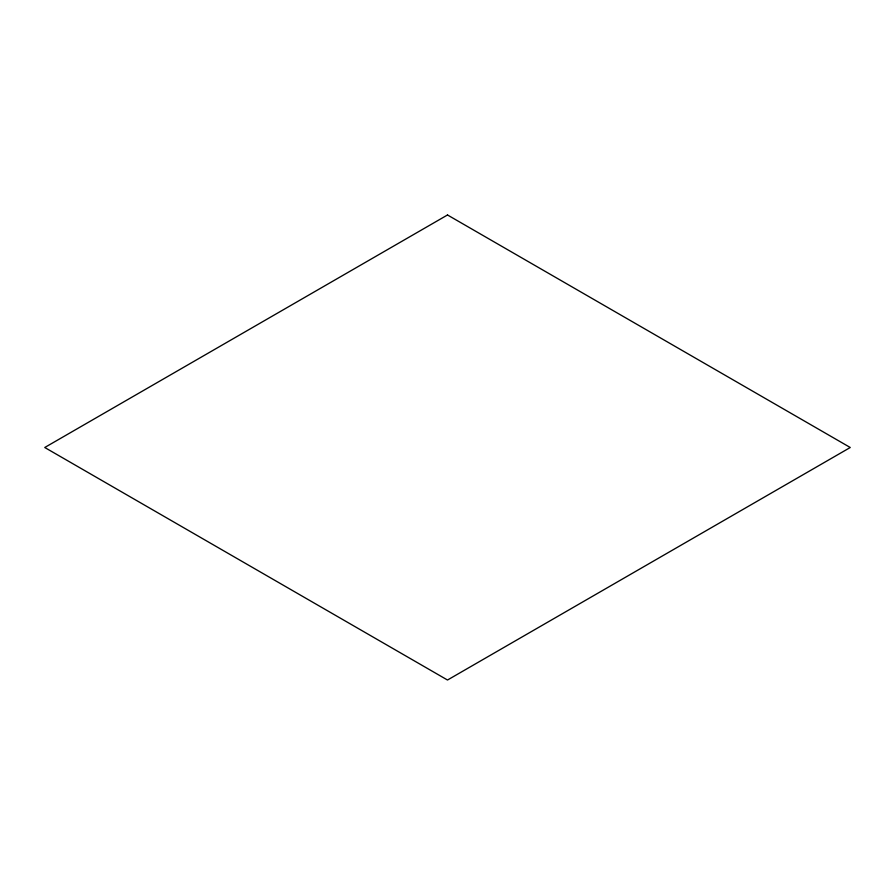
<?xml version="1.0" encoding="UTF-8"?>
<svg xmlns="http://www.w3.org/2000/svg" width="895" height="895" viewBox="0 0 895 895"><rect width="100%" height="100%" fill="white"/><g stroke="black" fill="none" stroke-linecap="round" stroke-linejoin="round"><path stroke-width="1.34" d="M447.5 214.979L44.75 447.5L447.5 680.021L850.25 447.5L447.5 214.979"/></g></svg>
